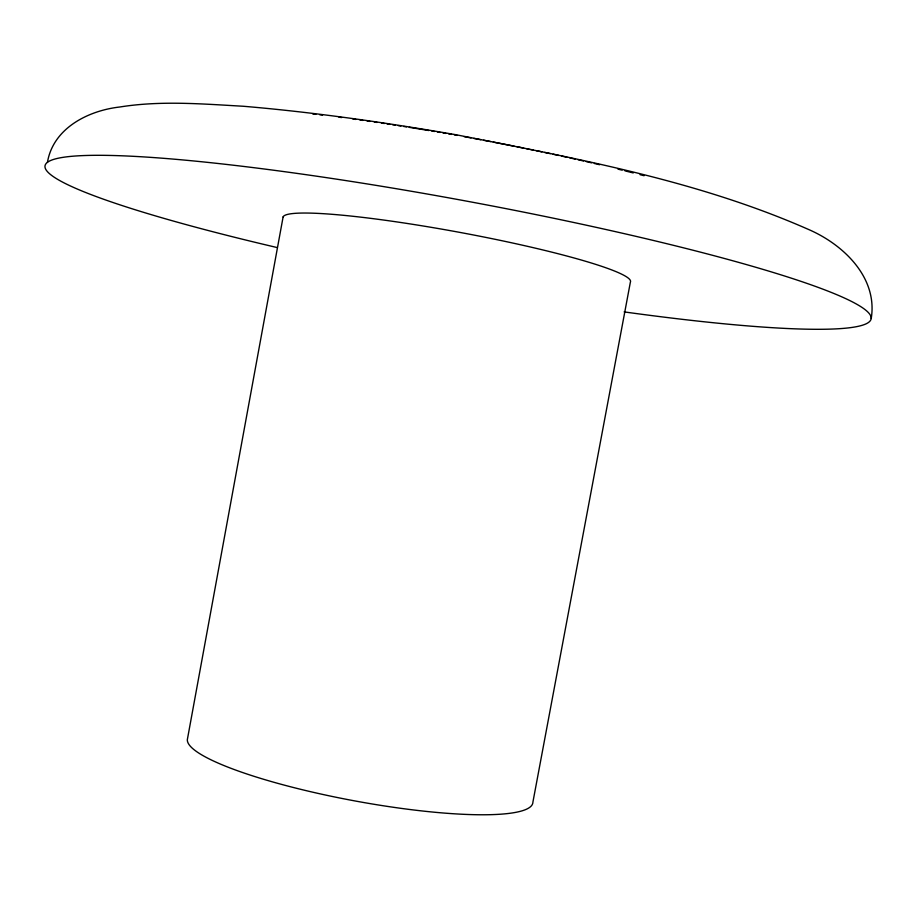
<?xml version="1.0" encoding="UTF-8"?>
<svg xmlns="http://www.w3.org/2000/svg" width="918" height="918" viewBox="0 0 918 918"><rect width="100%" height="100%" fill="white"/><g stroke="black" fill="none" stroke-linecap="round" stroke-linejoin="round"><path stroke-width="1.38" d="M871.239 318.466C877.792 277.959 844.273 245.473 810.261 230.223C698.036 180.444 575.93 158.481 456.177 134.762C385.617 122.564 314.69 112.306 243.316 106.258C202.212 103.941 160.673 100.429 119.776 107.004C88.346 110.562 53.244 128.05 47.461 162.268M277.144 247.55A420.123 42.044 10.5 0 1 138.928 156.622A420.123 42.044 10.5 0 1 787.46 276.915A420.123 42.044 10.5 0 1 624.125 311.902M312.831 114.004A357.917 46.6 10.5 0 1 315.849 114.36M319.843 114.83A357.917 46.6 10.5 0 1 322.528 115.152M338.914 117.194A357.917 46.6 10.5 0 1 341.691 117.561M352.902 119.042A357.917 46.6 10.5 0 1 355.725 119.432M359.982 120.017A357.917 46.6 10.5 0 1 362.828 120.407M367.12 121.015A357.917 46.6 10.5 0 1 369.988 121.417M374.292 122.037A357.917 46.6 10.5 0 1 377.172 122.45M381.498 123.092A357.917 46.6 10.5 0 1 384.39 123.517M387.121 123.93A357.917 46.6 10.5 0 1 389.863 124.343M392.606 124.756A357.917 46.6 10.5 0 1 395.371 125.181M398.125 125.605A357.917 46.6 10.5 0 1 400.902 126.03M403.679 126.466A357.917 46.6 10.5 0 1 406.467 126.902M409.256 127.35A357.917 46.6 10.5 0 1 428.913 130.551M431.735 131.022A357.917 46.6 10.5 0 1 434.558 131.504M437.393 131.974A357.917 46.6 10.5 0 1 440.215 132.456M443.038 132.949A357.917 46.6 10.5 0 1 445.873 133.431M448.695 133.925A357.917 46.6 10.5 0 1 451.518 134.418M454.341 134.912A357.917 46.6 10.5 0 1 457.164 135.416M464.095 136.656A357.917 46.6 10.5 0 1 471.037 137.918M473.826 138.423A357.917 46.6 10.5 0 1 480.791 139.72M483.579 140.236A357.917 46.6 10.5 0 1 490.533 141.556M493.322 142.095A357.917 46.6 10.5 0 1 514.126 146.157M516.88 146.708A357.917 46.6 10.5 0 1 523.742 148.096M526.484 148.659A357.917 46.6 10.5 0 1 529.204 149.209M530.57 149.496A357.917 46.6 10.5 0 1 533.392 150.082M536.227 150.667A357.917 46.6 10.5 0 1 541.872 151.849M544.684 152.445A357.917 46.6 10.5 0 1 550.307 153.639M553.118 154.247A357.917 46.6 10.5 0 1 558.706 155.452M561.495 156.06A357.917 46.6 10.5 0 1 567.049 157.288M569.814 157.896A357.917 46.6 10.5 0 1 575.322 159.135M578.065 159.743A357.917 46.6 10.5 0 1 583.515 160.983M586.235 161.614A357.917 46.6 10.5 0 1 591.628 162.853M594.302 163.473A357.917 46.6 10.5 0 1 599.626 164.724M617.975 169.142A357.917 46.6 10.5 0 1 622.175 170.174M624.963 170.863A357.917 46.6 10.5 0 1 633.236 172.94M640.03 174.672A357.917 46.6 10.5 0 1 644.069 175.717M283.111 216.923L187.341 739.633A175.636 30.397 10.5 0 0 358.812 801.644A175.636 30.397 10.5 0 0 532.899 802.16L630.379 282.147A176.726 17.362 10.5 0 0 464.187 233.206A176.726 17.362 10.5 0 0 283.111 216.923"/></g></svg>
